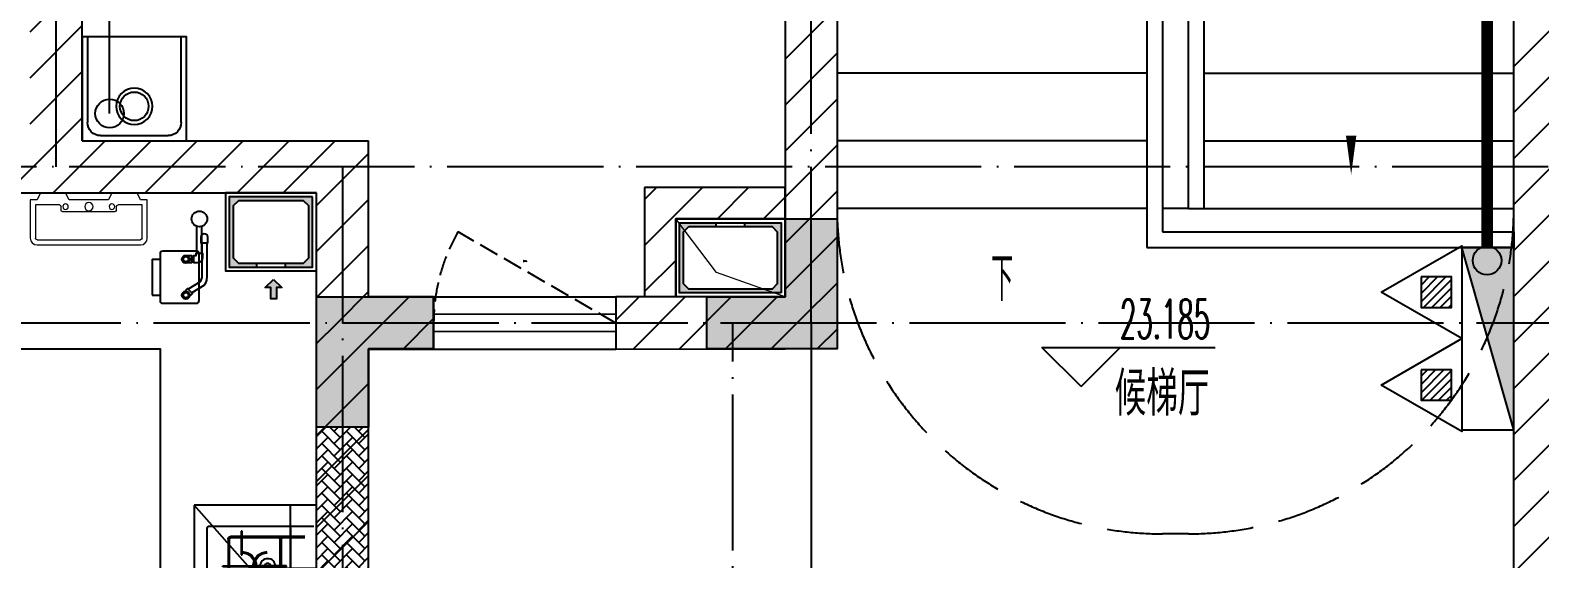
# Model space of a CAD drawing. Extents: x 27938 to 1507990, y 110129 to 923079.
# Drawn here: x 861017 to 866816, y 291805 to 293835 of the extents above; entities that cross this region are included whole.
import ezdxf

# ---------------------------------------------------------------- set-up
doc = ezdxf.new("R2010")
doc.units = 0
doc.header["$LTSCALE"] = 1000
doc.header["$MEASUREMENT"] = 0
for name, pattern in [('__DASH', [0.35, 0.25, -0.1]), ('DASH', [0.35, 0.25, -0.1]), ('DOTE', [2.4200000000000004, 2, -0.2, 0.02, -0.2])]:
    doc.linetypes.add(name, pattern=pattern)
for name, color, linetype in [('----建筑底图', 8, 'Continuous'), ('AH-FURNITURE', 1, 'Continuous'), ('COLU', 7, 'Continuous'), ('DIM_ELEV', 3, 'Continuous'), ('DIM_SYMB', 3, 'Continuous'), ('DIM_雨水', 4, 'Continuous'), ('DOTE', 1, 'Continuous'), ('EQUIP_消火栓', 7, 'Continuous'), ('EQUIP_消防', 7, 'Continuous'), ('LVTRY', 6, 'Continuous'), ('PIPE-不分区消火栓', 1, 'TG_X'), ('PUB_HATCH', 8, 'Continuous'), ('PUB_TEXT', 4, 'Continuous'), ('S-砼墙填充', 251, 'Continuous'), ('STAIR', 2, 'Continuous'), ('VPIPE-不分区消火栓', 1, 'Continuous'), ('VPIPE-雨水', 4, 'Y'), ('WALL', 9, 'Continuous'), ('WINDOW', 4, 'Continuous'), ('WINDOW_TEXT', 7, 'Continuous'), ('保温', 6, 'Continuous'), ('建筑-排气道', 9, 'Continuous'), ('机电标识类', 1, 'Continuous'), ('污水', 3, 'Continuous'), ('管', 193, 'Continuous')]:
    doc.layers.add(name, color=color, linetype=linetype)
doc.layers.add('平面-空调预留孔', color=173, linetype='Continuous', lineweight=15)
doc.layers.add('立面-洞口示意', color=152, linetype='Continuous', lineweight=13)
doc.styles.add('_TCH_DIM', font='SIMPLEX.shx', dxfattribs={"width": 0.7, "bigfont": 'GBCBIG.shx'})
doc.styles.add('_TCH_WINDOW', font='SIMPLEX.shx', dxfattribs={"width": 0.7, "height": 3.5, "bigfont": 'GBCBIG.shx'})
doc.styles.add('DIM_FONT', font='SIMPLEX.shx', dxfattribs={"width": 0.56})
doc.styles.get("Standard").update_dxf_attribs({"font": 'gbenor.shx', "bigfont": 'gbcbig.shx'})
doc.styles.add('TG_LINETYPE', font='SIMPLEX', dxfattribs={"width": 0.8, "height": 3, "bigfont": 'HZTXT'})
doc.linetypes.add('TG_X', pattern='A,2,-0.229,["X",TG_LINETYPE,S=0.1,R=0,X=-0.229,Y=-0.15],0', length=2.229)
doc.linetypes.add('Y', pattern='A,3,-0.2,["Y",Standard,S=0.25,R=0,X=-0.1,Y=-0.115],-0.2', length=3.4)
pattern_1 = [(45, (0, 89.755675), (-88.38838300365748, 88.3883830036575), [])]

# ---------------------------------------------------------------- blocks, each defined once
blk = doc.blocks.new('A$C60D053AF')
at = {"layer": 'AH-FURNITURE', "color": 0}
for p, q in [((232.5000007597264, -89.99999966996256), (128.2842720070621, -89.99999966996256)), ((232.5000007597264, -109.9999996698461), (128.2842720075278, -109.9999996699626)), ((192.50000075961, -70.99998518347275), (327.5735938884318, -70.99998518347275)), ((192.50000075961, -90.99998518347275), (327.5735938884318, -90.99998518347275)), ((341.7157295121578, -96.85784955974668), (370.0190303710988, -143.1611504186876)), ((355.8578651358839, -82.71571393602062), (384.1611659948248, -129.0190147949615)), ((245.0000007597264, -129.4999851834727), (245.0000007597264, -122.4999996698461)), ((265.0000007597264, -129.4999851834727), (265.0000007597264, -122.4999996698461)), ((255.0000007597264, -280.9999851834727), (255.0000007597264, -250.9999851834727)), ((255.0000007597264, -280.9999851834727), (393.0000007597264, -280.9999851834727)), ((393.0000007597264, -280.9999851834727), (393.0000007597264, -250.9999851834727))]:
    blk.add_line(p, q, dxfattribs=at)
for points in [[(170.00000075961, -67.99998518347275, 1), (170.00000075961, -93.99998518358916), (192.50000075961, -93.99998518347275), (192.50000075961, -67.99998518347275)], [(234.0000007597264, -250.9999851834727), (414.0000007597264, -250.9999851834727, 0.4142135623730951), (424.0000007597264, -240.9999851834727), (424.0000007597264, -110.9999851834727, 0.4142135623730951), (414.0000007597264, -100.9999851834727), (234.0000007597264, -100.9999851834727, 0.4142135623730951), (224.0000007597264, -110.9999851834727), (224.0000007597264, -240.9999851834727, 0.4142135623730951)], [(268.0000007597264, -122.4999996698461), (268.0000007597264, -106.9999996698461, 0.4142135623724265), (248.0000007597264, -86.99999966984615), (232.5000007597264, -86.99999966984615), (232.50000075961, -112.9999996698461), (242.0000007597264, -112.9999996698461), (242.0000007597264, -122.4999996698461)], [(242.0000007597264, -151.9999851834727, 1), (268.0000007597264, -151.9999851834727), (268.0000007597264, -129.4999851834727), (242.0000007597264, -129.4999851834727)], [(383.8076126043452, -161.1923733388539, 1), (402.192388915224, -142.8075970279751), (386.2824863384012, -126.8976944513852), (367.8977100276388, -145.282470762264)]]:
    blk.add_lwpolyline(points, format="xyb", close=True, dxfattribs=at)
for centre, radius in [((100.0000007598428, -99.99999967066105), 30), ((255.0000007597264, -151.9999851834727), 15), ((255.0000007597264, -151.9999851834727), 10), ((393.0000007597264, -151.9999851834727), 15), ((393.0000007597264, -151.9999851834727), 10)]:
    blk.add_circle(centre, radius, dxfattribs=at)
for radius in [40, 20]:
    blk.add_arc((327.5735938884318, -110.9999851834727), radius, 45, 90, dxfattribs=at)
blk = doc.blocks.new('GDGDGDGRGD')
at = {"linetype": '__DASH', "ltscale": 0.1}
blk.add_wipeout([(428916.84760748764, 296115.3631000773), (428716.694160324, 296115.3630999893), (428716.6941600065, 295815.3630998155), (428916.8476071452, 295815.3630997849)], dxfattribs=at).dxf.layer = '污水'
at = {"layer": '机电标识类', "color": 250, "linetype": 'DASH', "ltscale": 400}
for p, q in [((428816.7708839058, 295715.3630940171), (428816.7708839058, 296215.3631000333)), ((428916.8476071691, 295965.3613519751), (428716.6941603196, 295965.3613519752))]:
    blk.add_line(p, q, dxfattribs=at)
at = {"layer": '污水', "linetype": '__DASH', "ltscale": 0.1, "const_width": 10}
blk.add_lwpolyline([(428916.8476071724, 296115.3630999706), (428716.6941603228, 296115.3630999707), (428716.6941603125, 295815.363099858), (428916.847607162, 295815.3630998579)], close=True, dxfattribs=at)
blk = doc.blocks.new('GDGDGRD')
at = {"layer": 'S-砼墙填充'}
h = blk.add_hatch(color=256, dxfattribs=at)
h.dxf.hatch_style = 1
h.paths.add_polyline_path([(434916.5562434115, 295015.6067079528), (434916.5562434115, 295215.6067079528), (434616.5562434115, 295215.6067079528), (434616.556244598, 295515.6066504238), (434416.556244598, 295515.6066504238), (434416.5562434115, 295015.6067079528)])
h = blk.add_hatch(color=256, dxfattribs=at)
h.dxf.hatch_style = 1
h.paths.add_polyline_path([(435966.5562374015, 295215.6067083636), (435966.5562374015, 295015.6067083636), (436216.5562374015, 295015.6067083636), (436216.556236215, 294715.6067658926), (436416.556236215, 294715.6067658926), (436416.5562374015, 295215.6067083636)])
at = {"layer": 'COLU', "color": 6}
for points in [[(434916.5562434115, 295015.6067079528), (434916.5562434115, 295215.6067079528), (434616.5562434115, 295215.6067079528), (434616.556244598, 295515.6066504238), (434416.556244598, 295515.6066504238), (434416.5562434115, 295015.6067079528)], [(435966.5562374015, 295215.6067083636), (435966.5562374015, 295015.6067083636), (436216.5562374015, 295015.6067083636), (436216.556236215, 294715.6067658926), (436416.556236215, 294715.6067658926), (436416.5562374015, 295215.6067083636)]]:
    blk.add_lwpolyline(points, close=True, dxfattribs=at)
blk = doc.blocks.new('A-Kitchen-7')
at = {"layer": 'LVTRY', "color": 0}
for p, q in [((-518.6581278588565, 779.725278688129), (-7.244008776673581, 834.3051076843403)), ((-3.585880917788018, 810.5855355854728), (-515, 756.005706589378)), ((-29.12075551546877, 766.9560861630598), (-35.20590834700852, 806.4126680237241)), ((-7.244008776673581, 834.3051076843403), (-3.585880917788018, 810.5855355854728)), ((-515, 756.005706589378), (-518.6581278588565, 779.725278688129)), ((515, 756.005706589378), (-515, 756.005706589378)), ((-515, 756.005706589378), (-515, 40)), ((-485.6368437646597, 760.5342107040924), (-484.9384396369278, 756.005706589378)), ((-29.12075551543967, 766.9560861630598), (-112.0975807690556, 756.005706589378)), ((515, 780), (-5.820766091346741e-11, 780)), ((0, 756.005706589378), (-5.820766091346741e-11, 780)), ((515, 756.005706589378), (515, 780)), ((515, 40), (515, 756.005706589378)), ((-515, 40), (515, 40))]:
    blk.add_line(p, q, dxfattribs=at)
blk.add_lwpolyline([(-468.9430810984049, 40), (-468.9430810984049, 0), (468.9430810984049, 0), (468.9430810984632, 40)], close=True, dxfattribs=at)
blk = doc.blocks.new('rtyg7uyhg')
at = {"layer": 'LVTRY', "color": 0}
for p, q in [((194234.6213208837, 45488.79502889935), (193620.9849572473, 45488.79513816872)), ((193590.3031336021, 45458.1133254503), (193590.3030643982, 45069.47696181395)), ((193896.3984467548, 45429.87059594441), (193857.5823896687, 45326.26016876537)), ((193925.7802168131, 45440.40881343969), (193940.0533153456, 45432.16822680717)), ((194265.3030643982, 45069.47684161765), (194265.3031336021, 45458.113205254)), ((193682.3485790417, 45406.97694542356), (193887.8216881326, 45406.97690883528)), ((193875.2965560293, 45316.03289288385), (193945.6178257855, 45401.45376218002)), ((194111.8940335871, 45406.97686893496), (194173.2576699507, 45406.97685800815)), ((193620.9848935069, 45130.84059271414), (193620.9849317512, 45345.61331998683)), ((193857.5823896687, 45326.26016876537), (193875.2965560293, 45316.03289288385)), ((194009.6212953876, 45345.61325078298), (194009.6212571432, 45130.84052351015)), ((194050.5303480524, 45130.84051622554), (194050.5303862967, 45345.61324349836)), ((194234.6212953876, 45345.61321071758), (194234.6212571432, 45130.84048344476)), ((193948.2576098526, 45069.47689807355), (193682.3485189436, 45069.47694542356)), ((194173.2576098526, 45069.47685800816), (194111.893973489, 45069.47686893508)), ((193620.9848771165, 45038.79513816872), (194234.621240753, 45038.79502889935))]:
    blk.add_line(p, q, dxfattribs=at)
for centre, radius in [((193866.4394935961, 45437.65873082454), 20.45454545454545), ((193989.1667663234, 45437.6587089707), 20.45454545454545), ((194070.9849481416, 45437.65869440146), 20.45454545454545), ((193815.3030944472, 45238.22692174855), 25.56818181818182), ((194137.4621853563, 45238.2268643822), 25.56818181818182)]:
    blk.add_circle(centre, radius, dxfattribs=at)
for centre, radius, start, end in [((193620.9849517839, 45458.11331998683), 30.68181818181818, 89.99998979807194, 179.9999897972382), ((194234.6213154203, 45458.11321071746), 30.68181818181818, 359.9999897972382, 89.99998979807194), ((193915.5529409315, 45422.69466753349), 20.45454545454545, 59.99998980057491, 159.4623117970261), ((193929.8260394641, 45414.45408090108), 20.45454545454545, 320.5376677968172, 59.99998980057491), ((193682.3485681149, 45345.61330905991), 61.36363636363636, 89.99998979807194, 179.9999897972382), ((193948.2576590239, 45345.6132617099), 61.36363636363636, 359.9999897972382, 89.99998979807194), ((194111.8940226603, 45345.61323257144), 61.36363636363636, 89.99998979807194, 179.9999897972382), ((194173.2576590239, 45345.6132216445), 61.36363636363636, 359.9999897972382, 89.99998979807194), ((193682.3485298705, 45130.84058178721), 61.36363636363636, 179.9999897972382, 269.9999897980719), ((193948.2576207797, 45130.8405344372), 61.36363636363636, 269.9999897980719, 359.9999897972382), ((194111.893984416, 45130.84050529861), 61.36363636363636, 179.9999897972382, 269.9999897980719), ((194173.2576207797, 45130.84049437181), 61.36363636363636, 269.9999897980719, 359.9999897972382), ((193620.9848825799, 45069.47695635049), 30.68181818181818, 179.9999897972382, 269.9999897980719), ((194234.6212462163, 45069.47684708112), 30.68181818181818, 269.9999897980719, 359.9999897972382)]:
    blk.add_arc(centre, radius, start, end, dxfattribs=at)
at = {"layer": 'LVTRY', "color": 0, "style": 'DIM_FONT', "width": 0.8, "flags": 9}
for tag in ['XSIZE', 'YSIZE']:
    blk.add_attdef(tag, (193927.8031388824, 45487.7665121054), '', height=0.5, rotation=89.99998979807198, dxfattribs=at)
blk = doc.blocks.new('FRSDFDGDGDRGDR')
at = {"layer": '平面-空调预留孔', "color": 0}
for p, q in [((699612.3179923807, 775043.9561356568), (699612.3179923807, 775441.1561356868)), ((699618.9179923869, 775447.756135683), (699746.3179923192, 775447.756135683)), ((699746.3179923192, 775447.756135683), (699746.3179923192, 775355.3561357355)), ((699719.9179922946, 775342.156135743), (699719.9179922946, 775142.9561356006)), ((699726.5179923008, 775348.7561357393), (699739.7179923131, 775348.7561357393)), ((699726.5179923008, 775136.3561356043), (699739.7179923131, 775136.3561356043)), ((699746.3179923192, 775129.7561356081), (699746.3179923192, 775037.3561356605)), ((699746.3179923192, 775037.3561356605), (699618.9179923869, 775037.3561356605))]:
    blk.add_line(p, q, dxfattribs=at)
blk.add_lwpolyline([(699766.1179923377, 775166.7161355871), (699792.5179923623, 775153.5161355946), (699792.5179923623, 775057.1561356493), (699766.1179923377, 775043.9561356568), (699766.1179923377, 775017.5561356718), (699618.9179923869, 775017.5561356718, -0.4142135623730951), (699592.5179923623, 775043.9561356568), (699592.5179923623, 775441.1561356868, -0.4142135623730951), (699618.9179923869, 775467.5561356718), (699766.1179923377, 775467.5561356718), (699766.1179923377, 775441.1561356868), (699792.5179923623, 775427.9561356943), (699792.5179923623, 775331.596135749), (699766.1179923377, 775318.3961357565)], format="xyb", close=True, dxfattribs=at)
for centre, radius in [((699739.7179923131, 775331.596135749), 10.55999999400228), ((699739.7179923131, 775243.1561357992), 15.83999999100342), ((699739.7179923131, 775153.5161355946), 10.55999999400228)]:
    blk.add_circle(centre, radius, dxfattribs=at)
for centre, radius, start, end in [((699618.917992382, 775441.1561356819), 6.600000001199078, 89.99999995997936, 179.9999999533093), ((699726.5179922959, 775342.1561357381), 6.600000001199078, 89.99999995997936, 179.9999999533093), ((699739.717992318, 775355.3561357405), 6.600000001206354, 269.9999999599793, 359.9999999533093), ((699726.5179922959, 775142.9561356056), 6.600000001199078, 180.0000000400206, 270.0000000533608), ((699739.717992318, 775129.7561356032), 6.600000001206354, 4.002063966804346e-08, 90.00000005336085), ((699618.917992382, 775043.9561356618), 6.600000001199078, 180.0000000400206, 270.0000000533608)]:
    blk.add_arc(centre, radius, start, end, dxfattribs=at)
blk = doc.blocks.new('*U106')
h = blk.add_hatch(color=0)
h.set_gradient(color1=(0, 0, 255), rotation=180, tint=1)
h.paths.add_polyline_path([(3.524958103184869e-15, -2.819966482547906e-15), (-6.350000000000009, -6.349999999999992), (-6.350000000000001, -2.159000000000014), (-15, -2.158999999999999), (-14.99999999999999, 2.159000000000044), (-6.349999999999993, 2.159000000000029), (-6.349999999999985, 6.350000000000009)])
at = {"color": 0, "linetype": 'Continuous'}
blk.add_lwpolyline([(3.524958103184869e-15, -2.819966482547906e-15), (-6.350000000000009, -6.349999999999992), (-6.350000000000001, -2.159000000000014), (-15, -2.158999999999999), (-14.99999999999999, 2.159000000000044), (-6.349999999999993, 2.159000000000029), (-6.349999999999985, 6.350000000000009)], close=True, dxfattribs=at)
blk = doc.blocks.new('A$C3E873908')
at = {"layer": 'PUB_HATCH'}
blk.add_hatch(color=0, dxfattribs=at).paths.add_polyline_path([(-335, -15), (-335, -285), (-230, -285), (-230, -270), (-300, -270), (-320, -250), (-320, -50), (-300, -30), (-50, -30), (-30, -50), (-30, -250), (-50, -270), (-120, -270), (-120, -285), (-15, -285), (-15, -15)])
at = {"layer": 'LVTRY', "color": 0}
for p, q in [((-230, -270), (-230, -285)), ((-120, -270), (-120, -285))]:
    blk.add_line(p, q, dxfattribs=at)
for points in [[(0, 0), (-350, 0), (-350, -300), (0, -300)], [(-15, -15), (-335, -15), (-335, -285), (-15, -285)], [(-300, -270), (-50, -270), (-30, -250), (-30, -50), (-50, -30), (-300, -30), (-320, -50), (-320, -250), (-300, -270)]]:
    blk.add_lwpolyline(points, close=True, dxfattribs=at)
at = {"layer": '建筑-排气道', "color": 8, "xscale": 5, "yscale": 5, "zscale": 5, "rotation": 90.00000000000001}
blk.add_blockref('*U106', (-165.0969475251622, -332.3122707742732), dxfattribs=at)
blk = doc.blocks.new('VXCVXVXVDXVDX')
at = {"layer": 'LVTRY', "color": 0}
for p, q in [((436416.5788132118, 294415.3626137216), (436886.7882998344, 294415.3626137216)), ((436516.578813212, 293515.3626137216), (436516.578813212, 294415.3626137216)), ((436670.8481987689, 294172.406880383), (436886.7882998344, 294415.3626137216)), ((436886.7882998344, 294415.3626137216), (436886.7882998344, 293515.3626137216)), ((436826.5788132118, 294335.3626137216), (436426.5788132118, 294335.3626137218)), ((436461.5788132118, 294295.3626137219), (436746.5788132118, 294295.3626137218)), ((436461.5788132118, 294290.3626137219), (436746.5788132118, 294290.3626137218)), ((436516.578813212, 294325.3626137218), (436516.5788132122, 293605.3626137216)), ((436551.578813212, 294075.3626137218), (436551.578813212, 294285.3626137219)), ((436556.578813212, 294075.3626137218), (436556.578813212, 294285.3626137219)), ((436701.8288132122, 294225.3626137218), (436701.8288132122, 294315.3626137219)), ((436701.8288132122, 294315.3626137219), (436706.3288132122, 294315.3626137219)), ((436706.3288132122, 294315.3626137219), (436706.3288132122, 294225.3626137218)), ((436751.5788132118, 294285.3626137218), (436751.5788132118, 294075.3626137218)), ((436756.5788132118, 294285.3626137218), (436756.5788132118, 294075.3626137218)), ((436836.5788132118, 293605.3626137216), (436836.5788132118, 294325.3626137216)), ((436706.3288132122, 294225.3626137218), (436701.8288132122, 294225.3626137218)), ((436416.5788132118, 294172.406880383), (436670.8481987689, 294172.406880383)), ((436516.578813212, 293757.3083375058), (436516.578813212, 294172.406880383)), ((436531.5788132122, 294182.612613722), (436659.0788132122, 294182.612613722)), ((436531.5788132122, 294178.112613722), (436531.5788132122, 294182.612613722)), ((436659.0788132122, 294178.112613722), (436531.5788132122, 294178.112613722)), ((436776.5788132115, 294182.612613722), (436649.0788132115, 294182.612613722)), ((436649.0788132115, 294182.612613722), (436649.0788132115, 294178.112613722)), ((436649.0788132115, 294178.112613722), (436776.5788132115, 294178.112613722)), ((436659.0788132122, 294182.612613722), (436659.0788132122, 294178.112613722)), ((436670.8481987689, 294172.406880383), (436670.8481987689, 293757.3083375058)), ((436776.5788132115, 294178.112613722), (436776.5788132115, 294182.612613722)), ((436706.3288132122, 294135.3626137218), (436701.8288132122, 294135.3626137218)), ((436701.8288132122, 294135.3626137218), (436701.8288132122, 294045.3626137216)), ((436706.3288132122, 294045.3626137216), (436706.3288132122, 294135.3626137218)), ((436746.5788132118, 294070.3626137218), (436461.5788132118, 294070.3626137218)), ((436746.5788132118, 294065.3626137218), (436461.5788132118, 294065.3626137218)), ((436701.8288132122, 294045.3626137216), (436706.3288132122, 294045.3626137216)), ((436815.9756168248, 294015.3626137216), (436777.1820095973, 294015.3626137216)), ((436796.5788132118, 293995.9658101086), (436796.5788132118, 294034.7594173361)), ((436796.5788132118, 293895.9658101086), (436796.5788132118, 293934.7594173361)), ((436701.8288132122, 293795.3626137216), (436701.8288132122, 293885.3626137216)), ((436701.8288132122, 293885.3626137216), (436706.3288132122, 293885.3626137216)), ((436706.3288132122, 293885.3626137216), (436706.3288132122, 293795.3626137216)), ((436815.9756168248, 293915.3626137216), (436777.1820095973, 293915.3626137216)), ((436746.5788132118, 293865.3626137216), (436461.5788132118, 293865.3626137216)), ((436746.5788132118, 293860.3626137216), (436461.5788132118, 293860.3626137216)), ((436551.578813212, 293855.3626137216), (436551.578813212, 293645.3626137215)), ((436556.578813212, 293855.3626137216), (436556.578813212, 293645.3626137215)), ((436751.5788132118, 293645.3626137216), (436751.5788132118, 293855.3626137216)), ((436756.5788132118, 293645.3626137216), (436756.5788132118, 293855.3626137216)), ((436706.3288132122, 293795.3626137216), (436701.8288132122, 293795.3626137216)), ((436670.8481987689, 293757.3083375058), (436416.5788132118, 293757.3083375058)), ((436659.0788132122, 293752.6126137214), (436531.5788132122, 293752.6126137214)), ((436531.5788132122, 293752.6126137214), (436531.5788132122, 293748.1126137214)), ((436531.5788132122, 293748.1126137214), (436659.0788132122, 293748.1126137214)), ((436649.0788132115, 293748.1126137214), (436649.0788132115, 293752.6126137214)), ((436649.0788132115, 293752.6126137214), (436776.5788132115, 293752.6126137214)), ((436776.5788132115, 293748.1126137214), (436649.0788132115, 293748.1126137214)), ((436659.0788132122, 293748.1126137214), (436659.0788132122, 293752.6126137214)), ((436886.7882998344, 293515.3626137216), (436670.8481987689, 293757.3083375058)), ((436706.3288132122, 293705.3626137216), (436701.8288132122, 293705.3626137216)), ((436701.8288132122, 293705.3626137216), (436701.8288132122, 293615.3626137216)), ((436706.3288132122, 293615.3626137216), (436706.3288132122, 293705.3626137216)), ((436776.5788132115, 293752.6126137214), (436776.5788132115, 293748.1126137214)), ((436426.578813212, 293595.3626137216), (436826.5788132118, 293595.3626137216)), ((436461.5788132118, 293640.3626137215), (436746.5788132118, 293640.3626137216)), ((436461.5788132118, 293635.3626137215), (436746.5788132118, 293635.3626137216)), ((436701.8288132122, 293615.3626137216), (436706.3288132122, 293615.3626137216)), ((436886.7882998344, 293515.3626137216), (436416.5788132118, 293515.3626137216))]:
    blk.add_line(p, q, dxfattribs=at)
blk.add_lwpolyline([(437016.5794646026, 292915.3634144634), (437016.5779587863, 295015.3630851463), (438516.5701812393, 295015.3630842563), (438516.5701812393, 293789.3634144615)], dxfattribs=at)
for centre, radius in [((436604.0788132118, 294180.3626137218), 29.7), ((436604.0788132118, 294180.3626137218), 11.7), ((436796.5788132118, 294015.3626137216), 16.99680361435897), ((436796.5788132118, 293915.3626137216), 16.99680361435897), ((436604.0788132118, 293750.3626137216), 29.7), ((436604.0788132118, 293750.3626137216), 11.7)]:
    blk.add_circle(centre, radius, dxfattribs=at)
for centre, radius, start, end in [((436526.578813212, 294325.3626137218), 10, 90, 180), ((436561.578813212, 294285.3626137219), 10, 90, 180), ((436561.578813212, 294285.3626137219), 5, 90, 180), ((436746.5788132118, 294285.3626137218), 10, 7.016709298534877e-15, 90), ((436746.5788132118, 294285.3626137218), 5, 7.016709298534877e-15, 90), ((436826.5788132118, 294325.3626137216), 10, 7.016709298534877e-15, 90), ((436604.0788132118, 294180.3626137218), 56.7, 2.274239184344274, 87.72576081585402), ((436604.0788132118, 294180.3626137218), 52.2, 2.470411041799992, 87.52958895835616), ((436704.078813212, 294180.3626137218), 56.7, 92.27423918414597, 177.7257608156557), ((436704.078813212, 294180.3626137218), 52.2, 92.47041104164384, 177.5295889582), ((436604.0788132118, 294180.3626137218), 56.7, 272.274239184146, 357.7257608156558), ((436604.0788132118, 294180.3626137218), 52.2, 272.4704110416438, 357.5295889582), ((436704.078813212, 294180.3626137218), 56.7, 182.2742391843443, 267.725760815854), ((436704.078813212, 294180.3626137218), 52.2, 182.4704110418, 267.5295889583562), ((436561.578813212, 294075.3626137218), 10, 180, 270), ((436561.578813212, 294075.3626137218), 5, 180, 270), ((436746.5788132118, 294075.3626137218), 5, 270, 7.016709298534877e-15), ((436746.5788132118, 294075.3626137218), 10, 270, 7.016709298534877e-15), ((436561.578813212, 293855.3626137216), 10, 90, 180), ((436561.578813212, 293855.3626137216), 5, 90, 180), ((436746.5788132118, 293855.3626137216), 10, 7.016709298534877e-15, 90), ((436746.5788132118, 293855.3626137216), 5, 7.016709298534877e-15, 90), ((436604.0788132118, 293750.3626137216), 56.7, 2.274239184344274, 87.72576081585402), ((436604.0788132118, 293750.3626137216), 52.2, 2.470411041799992, 87.52958895835616), ((436704.078813212, 293750.3626137216), 56.7, 92.27423918414597, 177.7257608156557), ((436704.078813212, 293750.3626137216), 52.2, 92.47041104164384, 177.5295889582), ((436604.0788132118, 293750.3626137216), 56.7, 272.274239184146, 357.7257608156558), ((436604.0788132118, 293750.3626137216), 52.2, 272.4704110416438, 357.5295889582), ((436704.078813212, 293750.3626137216), 56.7, 182.2742391843443, 267.725760815854), ((436704.078813212, 293750.3626137216), 52.2, 182.4704110418, 267.5295889583562), ((436561.578813212, 293645.3626137215), 10, 180, 270), ((436561.578813212, 293645.3626137215), 5, 180, 270), ((436746.5788132118, 293645.3626137216), 5, 270, 7.016709298534877e-15), ((436746.5788132118, 293645.3626137216), 10, 270, 7.016709298534877e-15), ((436526.5788132122, 293605.3626137216), 10, 180, 270), ((436826.5788132118, 293605.3626137216), 10, 270, 7.016709298534877e-15)]:
    blk.add_arc(centre, radius, start, end, dxfattribs=at)
at = {"color": 8, "xscale": -1}
for name, p in [('A$C3E873908', (436416.5694273568, 295615.3626172644)), ('rtyg7uyhg', (632006.8818456081, 250026.5681428527))]:
    blk.add_blockref(name, p, dxfattribs=at)
at = {"color": 8, "rotation": 90}
blk.add_blockref('FRSDFDGDGDRGDR', (1212534.134853216, -404177.1549065949), dxfattribs=at)
at = {"layer": 'LVTRY', "color": 8, "extrusion": (0, 0, -1), "xscale": -0.7999999999883585, "yscale": 0.7999999999883585, "zscale": -0.7999999999883585, "rotation": 270}
blk.add_blockref('A-Kitchen-7', (-439116.570181246, 293377.3634144608), dxfattribs=at)
blk = doc.blocks.new('VXVXVXDVXDVXVDX')
at = {"layer": '保温', "linetype": 'ByBlock', "ltscale": 10}
h = blk.add_hatch(dxfattribs=at)
h.set_pattern_fill('AR-HBONE', color=251, scale=55)
h.set_pattern_definition([(45, (0, 0), (0, 47.41575231924514), [100.584, -33.528]), (135, (23.70786, 23.70786), (3.05311331771918e-15, 47.41575231924513), [100.584, -33.528])])
h.paths.add_polyline_path([(436416.5558995031, 294715.3631572535), (436216.5779397453, 294715.3631572578), (436216.5779792742, 292815.3647226786), (436416.5559390341, 292815.2059150265)])
blk = doc.blocks.new('A$C3EB2330C')
at = {"layer": '管'}
for p, q in [((-0.0007213222561404109, 379.9995217677206), (329.9992786777439, 379.9995217677206)), ((379.9992786777439, 329.9995217677206), (379.9992786777439, 69.99952176772058)), ((329.9992786777439, 19.99952176772058), (-0.0007213222561404109, 19.99952176772058))]:
    blk.add_line(p, q, dxfattribs=at)
blk.add_lwpolyline([(399.9992786777439, 399.9995217677206), (399.9992786777439, -0.000478232279419899), (-0.0007213222561404109, -0.000478232279419899), (-0.0007213222561404109, 399.9995217677206)], close=True, dxfattribs=at)
for centre, start, end in [((329.9992786777439, 329.9995217677206), 0, 90), ((329.9992786777439, 69.99952176772058), 270, 360)]:
    blk.add_arc(centre, 50, start, end, dxfattribs=at)
blk.add_ellipse((267.4755955390865, 199.9995217677206), major_axis=(-49.49747468307308, -49.49747468307304), ratio=0.9999999999994058, start_param=-0.7853981633977454, end_param=5.49778714378184, dxfattribs=at)
blk = doc.blocks.new('$TwtSys$00000434')
for p, q in [((-0.5, 0.5), (-0.5, -0.5)), ((-0.5, -0.5), (0.5, 0.5)), ((0.5, 0.5), (-0.5, 0.5)), ((0.5, -0.5), (0.5, 0.5)), ((-0.5, -0.5), (0.5, -0.5))]:
    blk.add_line(p, q)
blk.add_solid([(0.5, -0.5), (0.5, 0.5), (-0.5, -0.5)])
blk = doc.blocks.new('$TwtSys$00000546')
h = blk.add_hatch()
h.set_pattern_fill('ANSI31', color=1, scale=200, style=0)
h.set_pattern_definition([(45, (-38543.80223862439, -6670.830405693208), (-17.67766952966369, 17.67766952966369), [])])
h.paths.add_polyline_path([(-64.92232553117356, 173.7449990885525), (64.922325531159, 173.7449990885525), (64.922325531159, 43.90034802621994), (-64.92232553117356, 43.90034802621994)])
at = {"color": 1}
for points in [[(0, 343.6163707387423), (-198.3870041439732, 0), (198.3870041439732, 0)], [(-64.92232553117356, 173.7449990885525), (64.922325531159, 173.7449990885525), (64.922325531159, 43.90034802621994), (-64.92232553117356, 43.90034802621994)]]:
    blk.add_lwpolyline(points, close=True, dxfattribs=at)
blk = doc.blocks.new('A$C1BAD4CCC')
at = {"layer": 'PUB_HATCH'}
blk.add_hatch(color=256, dxfattribs=at).paths.add_polyline_path([(15, -15), (15, -285), (155, -285), (155, -270), (50, -270), (30, -250), (30, -50), (50, -30), (370, -30), (390, -50), (390, -250), (370, -270), (265, -270), (265, -285), (405, -285), (405, -15)])
at = {"layer": 'LVTRY', "color": 1}
for p, q in [((155, -270), (155, -285)), ((265, -270), (265, -285))]:
    blk.add_line(p, q, dxfattribs=at)
for points in [[(420, 0), (0, 0), (0, -300), (420, -300)], [(405, -15), (15, -15), (15, -285), (405, -285)], [(50, -270), (370, -270), (390, -250), (390, -50), (370, -30), (50, -30), (30, -50), (30, -250), (50, -270)]]:
    blk.add_lwpolyline(points, close=True, dxfattribs=at)
at = {"layer": '立面-洞口示意'}
blk.add_lwpolyline([(420, 0), (156.4480628857855, -93.94938325695693), (0, -300)], dxfattribs=at)
blk = doc.blocks.new('$WINLIB2D$00000001')
at = {"color": 0}
for points in [[(-0.4999999999999964, 0.5000000000000142), (-0.4999999999999964, -0.4999999999999858)], [(-0.4999999999999964, 0.5000000000000142), (0.5000000000000036, 0.5000000000000142)], [(0.5000000000000036, -0.4999999999999858), (0.5000000000000036, 0.5000000000000142)], [(0.5000000000000036, 0.1666666666666714), (-0.4999999999999964, 0.1666666666666714)], [(0.5000000000000036, -0.1666666666666572), (-0.4999999999999964, -0.1666666666666572)], [(-0.4999999999999964, -0.4999999999999858), (0.5000000000000036, -0.4999999999999858)]]:
    blk.add_lwpolyline(points, dxfattribs=at)
blk = doc.blocks.new('A$C1B43746D')
at = {"layer": 'PUB_HATCH'}
h = blk.add_hatch(dxfattribs=at)
h.set_pattern_fill('普通砖', color=256, scale=50, style=0)
h.set_pattern_definition(pattern_1)
h.paths.add_polyline_path([(50369.1322648507, -18299.80005973395), (50302.4655806087, -18399.80005388106), (50302.4651939957, -20599.54480953324), (50369.13184308801, -20699.53981171121), (50502.46517642296, -20699.52981380759), (50502.46559818403, -18299.80007143961)])
h = blk.add_hatch(dxfattribs=at)
h.set_pattern_fill('普通砖', color=256, scale=50, style=0)
h.set_pattern_definition(pattern_1)
h.paths.add_polyline_path([(53102.4658911166, -22199.80005406753), (53302.46589113699, -22399.80005406703), (53302.46589072872, -18399.8000538811), (53235.79922404957, -18299.80005388109), (53102.46589071851, -18299.8000538744)])
h = blk.add_hatch(dxfattribs=at)
h.set_pattern_fill('普通砖', color=256, scale=50, style=0)
h.set_pattern_definition(pattern_1)
h.paths.add_polyline_path([(47402.46588901764, -19999.80006155088), (47302.46587569033, -19999.80006155937), (47302.46587570732, -20199.80006155937), (47502.46588954992, -20199.80006154237), (47502.46588919722, -20066.46672825432)])
h = blk.add_hatch(dxfattribs=at)
h.set_pattern_fill('普通砖', color=256, scale=50, style=0)
h.set_pattern_definition(pattern_1)
h.paths.add_polyline_path([(47502.46588919506, -20066.46672823059), (47502.46588955639, -20199.80006161355), (48502.46663445108, -20199.80006146397), (48702.46663444851, -19999.80006143399), (47602.46588901761, -19999.80006159854)])
h = blk.add_hatch(dxfattribs=at)
h.set_pattern_fill('普通砖', color=256, scale=50, style=0)
h.set_pattern_definition(pattern_1)
h.paths.add_polyline_path([(48635.79996779116, -20699.79004439471), (48702.46663445655, -20599.78503849265), (48702.46663444851, -19999.80006143399), (48502.46663445108, -20199.80006146397), (48502.46663445781, -20699.80005394458)])
h = blk.add_hatch(dxfattribs=at)
h.set_pattern_fill('普通砖', color=256, scale=50, style=0)
h.set_pattern_definition(pattern_1)
h.paths.add_polyline_path([(49882.46618196796, -20299.26376460524), (49762.46462368369, -20179.2637621694), (49762.47008216794, -20599.61217037842), (49882.47008215782, -20599.61061210414)])
h = blk.add_hatch(dxfattribs=at)
h.set_pattern_fill('普通砖', color=256, scale=50, style=0)
h.set_pattern_definition(pattern_1)
h.paths.add_polyline_path([(50302.46592551859, -20179.26377312961), (49762.46462368369, -20179.2637621694), (49882.46618196796, -20299.26376460524), (50302.46592308303, -20299.26377312961)])
h = blk.add_hatch(dxfattribs=at)
h.set_pattern_fill('普通砖', color=256, scale=50, style=0)
h.set_pattern_definition(pattern_1)
h.paths.add_polyline_path([(48702.46663445915, -20799.78504074691), (48952.50336628311, -20799.74749942317), (48952.4733376365, -20599.74750167754), (48702.46663445655, -20599.78503849265), (48635.79996779116, -20699.79004439471)])
h = blk.add_hatch(dxfattribs=at)
h.set_pattern_fill('普通砖', color=256, scale=50, style=0)
h.set_pattern_definition(pattern_1)
h.paths.add_polyline_path([(50302.4651939957, -20599.54480953324), (49652.47334214511, -20599.6424014125), (49652.50337079173, -20799.64239915813), (50302.46515884537, -20799.54481179277), (50369.13184308801, -20699.53981171121)])
h = blk.add_hatch(dxfattribs=at)
h.set_pattern_fill('普通砖', color=256, scale=50, style=0)
h.set_pattern_definition(pattern_1)
h.paths.add_polyline_path([(48602.46663448695, -22899.8000612382), (48702.46663448571, -22799.80006123709), (48702.46663445915, -20799.78504074691), (48635.79996779116, -20699.79004439471), (48502.46663445781, -20699.80005394457), (48502.46663448707, -22899.80006123926)])
h = blk.add_hatch(dxfattribs=at)
h.set_pattern_fill('普通砖', color=256, scale=50, style=0)
h.set_pattern_definition(pattern_1)
h.paths.add_polyline_path([(50369.13184308802, -20699.5398117112), (50302.46515884537, -20799.54481179277), (50302.46515884763, -20799.52953512956), (50502.46515884763, -20799.52957028033), (50502.46517642296, -20699.52981380762)])
at = {"layer": 'DIM_ELEV', "color": 8}
for p, q in [((51439.58564608579, -20943.70401580731), (51289.58564608579, -20793.70401580731)), ((51289.58564608579, -20793.70401580731), (51954.50611859731, -20793.70401580731)), ((51439.58564608579, -20943.70401580731), (51589.58564608579, -20793.70401580731))]:
    blk.add_line(p, q, dxfattribs=at)
at = {"layer": 'DIM_SYMB', "color": 8}
blk.add_lwpolyline([(51127.46588817751, -20389.80005419493, 0, 0, 0), (51127.46588817751, -17464.80005419493, 0, 0, 0), (52477.46588817751, -17464.80005419493, 0, 0, 0), (52477.46588817751, -20129.80005419493, 0, 40.00000000000001, 0), (52477.46588817751, -19979.80005419493, 0, 0, 0)], format="xyseb", dxfattribs=at)
at = {"layer": 'DOTE', "color": 169, "linetype": 'DOTE', "ltscale": 0.3}
for p, q in [((47502.46588954143, -20099.80006161355), (47502.46588951466, -14649.80005406681)), ((50402.46589012211, -20699.52979386854), (50402.46589012211, -14649.80005406681)), ((66302.46589040197, -20099.80005330971), (12302.46589115635, -20099.80005330959)), ((48602.68280051742, -20099.80005330965), (48602.44441436103, -31199.80005289003)), ((12302.46589115635, -20699.52978280903), (66302.46589040197, -20699.52982839773)), ((50102.4651286623, -22299.80005404865), (50102.4651283978, -20699.80005404772))]:
    blk.add_line(p, q, dxfattribs=at)
at = {"layer": 'DOTE', "color": 169, "ltscale": 0.2}
blk.add_line((50402.46589012211, -20699.52979386848), (50402.46589012211, -22299.80005404865), dxfattribs=at)
at = {"layer": 'STAIR', "color": 8}
for p, q in [((51692.46588817752, -18029.80005419478), (51692.46588817752, -20409.80005419496)), ((51912.46588817751, -20259.80005419493), (51912.46588817753, -18029.80005419478)), ((51752.46588817752, -18089.80005419552), (51752.46588817752, -20349.80005419487)), ((51852.46588817751, -20259.80005419493), (51852.46588817753, -18089.80005419552)), ((50502.46588817751, -18179.80005419493), (50502.46588817751, -20259.80005419493)), ((51752.46588817751, -18179.80005419493), (51752.46588817751, -20259.80005419493)), ((51852.46588817751, -20259.80005419493), (51852.46588817751, -18179.80005419493)), ((53102.46588817751, -20259.80005419493), (53102.46588817751, -18179.80005419493)), ((51692.46588817752, -19739.80005419493), (50502.46588817751, -19739.80005419493)), ((51912.46588817753, -19739.80005419493), (53102.46588817751, -19739.80005419493)), ((51692.46588817752, -19999.80005419493), (50502.46588817751, -19999.80005419493)), ((51912.46588817753, -19999.80005419493), (53102.46588817751, -19999.80005419493)), ((51692.46588817752, -20259.80005419493), (50502.46588817751, -20259.80005419493)), ((51852.46588817751, -20259.80005419493), (51752.46588817751, -20259.80005419493)), ((51852.46588817751, -20259.80005419493), (51912.46588817753, -20259.80005419493)), ((51852.46588817751, -20259.80005419493), (51912.46588817751, -20259.80005419493)), ((51912.46588817753, -20259.80005419493), (53102.46588817751, -20259.80005419493)), ((51752.46588817752, -20349.80005419487), (53102.46588817751, -20349.80005419493)), ((53102.46588817751, -20349.80005419493), (53102.46588817751, -20409.80005419493)), ((51692.46588817752, -20409.80005419496), (53102.46588817751, -20409.80005419493))]:
    blk.add_line(p, q, dxfattribs=at)
at = {"layer": 'STAIR', "color": 8, "linetype": 'DASH'}
blk.add_lwpolyline([(53102.46588617051, -20259.7945790778, -0.4142135623699036), (51852.46588617051, -21509.79457906418), (51752.46588615852, -21509.79457906418, -0.4142135623699035), (50502.46588615852, -20259.7945790778)], format="xyb", dxfattribs=at)
at = {"layer": 'VPIPE-雨水', "color": 8}
blk.add_circle((47802.46588901489, -19867.27638095105), 55, dxfattribs=at)
at = {"layer": 'WALL', "color": 8}
for p, q in [((50502.46559818403, -18299.80007143961), (50502.46517642296, -20699.52981380759)), ((53102.4658911166, -22199.80005406753), (53102.46589071851, -18299.8000538744)), ((50302.4655806087, -18399.80005388106), (50302.4651939957, -20599.54480953324)), ((47602.46588901761, -19999.80006159854), (48702.46663444851, -19999.80006143399)), ((48702.46663445655, -20599.78503849265), (48702.46663444851, -19999.80006143399)), ((49762.46462368369, -20179.2637621694), (49762.47008216794, -20599.61217037842)), ((50302.46592551859, -20179.26377312961), (49762.46462368369, -20179.2637621694)), ((50302.46592308303, -20299.26377312961), (50302.46592551859, -20179.26377312961)), ((47302.46587570732, -20199.80006155937), (47502.46588954992, -20199.80006154237)), ((47502.46588955639, -20199.80006161355), (48502.46663445108, -20199.80006146397)), ((48502.46663445781, -20699.80005394458), (48502.46663445108, -20199.80006146397)), ((49882.46618196796, -20299.26376460524), (49882.47008215782, -20599.61061210414)), ((50302.46592308303, -20299.26377312961), (49882.46618196796, -20299.26376460524)), ((48952.4733376365, -20599.74750167754), (48702.46663445655, -20599.78503849265)), ((48952.50336628311, -20799.74749942317), (48952.4733376365, -20599.74750167754)), ((50302.4651939957, -20599.54480953324), (49652.47334214511, -20599.6424014125)), ((49652.47334214511, -20599.6424014125), (49652.50337079173, -20799.64239915813)), ((49882.47008215782, -20599.61061210414), (49762.47008216794, -20599.61217037842)), ((48502.46663448707, -22899.80006123926), (48502.46663445781, -20699.80005394457)), ((50502.46517642296, -20699.52981380762), (50502.46515884763, -20799.52957028033)), ((48702.46663445915, -20799.78504074691), (48952.50336628311, -20799.74749942317)), ((48702.46663448571, -22799.80006123709), (48702.46663445915, -20799.78504074691)), ((49652.50337079173, -20799.64239915813), (50302.46515884537, -20799.54481179277)), ((50302.46515884537, -20799.54481179277), (50302.46515884763, -20799.52953512956)), ((50502.46515884763, -20799.52957028033), (50302.46515884763, -20799.52953512956))]:
    blk.add_line(p, q, dxfattribs=at)
at = {"layer": 'WINDOW', "color": 8, "linetype": 'DASH', "ltscale": 0.3}
blk.add_lwpolyline([(49652.67152422911, -20699.74810691364), (49046.23014345125, -20349.76908576378, 0.1315257860348975), (48952.48831926251, -20699.52979745652)], format="xyb", dxfattribs=at)
at = {"color": 8, "xscale": -1}
for name in ['VXVXVXDVXDVXVDX', 'VXCVXVXVDXVDX']:
    blk.add_blockref(name, (484919.0445932514, -315815.1631473267), dxfattribs=at)
at = {"color": 8, "rotation": 270}
blk.add_blockref('A$C60D053AF', (48152.4751658946, -20199.80006151291), dxfattribs=at)
at = {"color": 8, "xscale": -1, "rotation": 179.9999988324671}
blk.add_blockref('A$C1BAD4CCC', (49882.46591576689, -20599.26376460749), dxfattribs=at)
at = {"layer": 'EQUIP_消火栓', "color": 8, "xscale": 700, "yscale": 200, "zscale": 700, "rotation": 90}
blk.add_blockref('$TwtSys$00000434', (53002.46588610834, -20759.80005419487), dxfattribs=at)
at = {"layer": 'EQUIP_消防', "color": 8, "xscale": -0.9, "yscale": 0.9, "zscale": 0.9, "rotation": 90}
for p in [(52902.4688159608, -20581.25175118441), (52902.46881596057, -20938.34835864365)]:
    blk.add_blockref('$TwtSys$00000546', p, dxfattribs=at)
at = {"layer": 'WINDOW', "color": 8}
ref = blk.add_blockref('$WINLIB2D$00000001', (49302.48835421413, -20699.6949504178), dxfattribs=dict(at, xscale=-700.0000123986958, yscale=200, zscale=-700.0000123986958, rotation=180.0086025736121))
ref.add_attrib('A', 'C0717a', (49297.03868571325, -20464.40334629713), dxfattribs={"layer": 'WINDOW_TEXT', "color": 8, "ltscale": 0.5, "height": 4.25, "rotation": 0.008602573612088483, "style": '_TCH_WINDOW', "width": 0.4941176470588236})
at = {"layer": 'DIM_ELEV', "color": 7, "style": '_TCH_DIM', "width": 0.4941176470588236}
blk.add_text('23.185', height=148.75, dxfattribs=at).set_placement((51589.50611859731, -20758.70401580731))
at = {"layer": 'DIM_SYMB', "color": 7, "style": '_TCH_DIM', "width": 0.7}
blk.add_text('下', height=168.7943262411347, dxfattribs=at).set_placement((51094.23450519879, -20614.85005419492))
at = {"layer": 'PUB_TEXT', "color": 8}
blk.add_text('候梯厅', height=168.7943262411347, dxfattribs=at).set_placement((51568.73650923802, -21055.38038732385))
at = {"color": 8, "xscale": -1}
blk.add_blockref('GDGDGDGRGD', (476319.1600493173, -315315.1631615393), dxfattribs=at)
at = {"layer": 'PUB_HATCH'}
h = blk.add_hatch(dxfattribs=at)
h.set_pattern_fill('普通砖', color=256, scale=50, style=0)
h.set_pattern_definition(pattern_1)
h.paths.add_polyline_path([(47502.46588919506, -20066.46672823059), (47602.46588901761, -19999.80006159854), (47602.46588063673, -18399.80005387069), (47402.46587958916, -18199.80005385791), (47402.46588901764, -19999.80006155088)])
at = {"layer": 'WALL', "color": 8}
blk.add_line((47602.46588901761, -19999.80006159854), (47602.46588063673, -18399.80005387069), dxfattribs=at)
at = {"color": 8, "xscale": -1}
blk.add_blockref('GDGDGRD', (484919.0445932514, -315815.1631473267), dxfattribs=at)
at = {"layer": '管', "color": 8, "xscale": -1, "rotation": 90}
blk.add_blockref('A$C3EB2330C', (48002.46541078261, -19599.80078541196), dxfattribs=at)

msp = doc.modelspace()

# ---------------------------------------------------------------- block references
at = {"layer": '----建筑底图', "ltscale": 0.5}
msp.add_blockref('A$C1B43746D', (813614.1128116931, 313410.2261473267), dxfattribs=at)

# ---------------------------------------------------------------- next in the draw order: linework, layer by layer
at = {"layer": 'DIM_雨水'}
msp.add_line((861321.5787604578, 293515.425980869), (861321.6066623796, 295538.7862143009), dxfattribs=at)
at = {"layer": 'PIPE-不分区消火栓', "ltscale": 0.5, "const_width": 45}
msp.add_lwpolyline([(866613.6423466112, 293005.6963526247), (866613.6423467807, 296510.426353675)], dxfattribs=at)
at = {"layer": 'VPIPE-不分区消火栓'}
msp.add_circle((866613.6423466086, 292950.6963526247), 55, dxfattribs=at)
at = {"layer": 'VPIPE-雨水'}
msp.add_circle((861321.5787604578, 293515.425980869), 55, dxfattribs=at)

doc.saveas('drawing.dxf')
